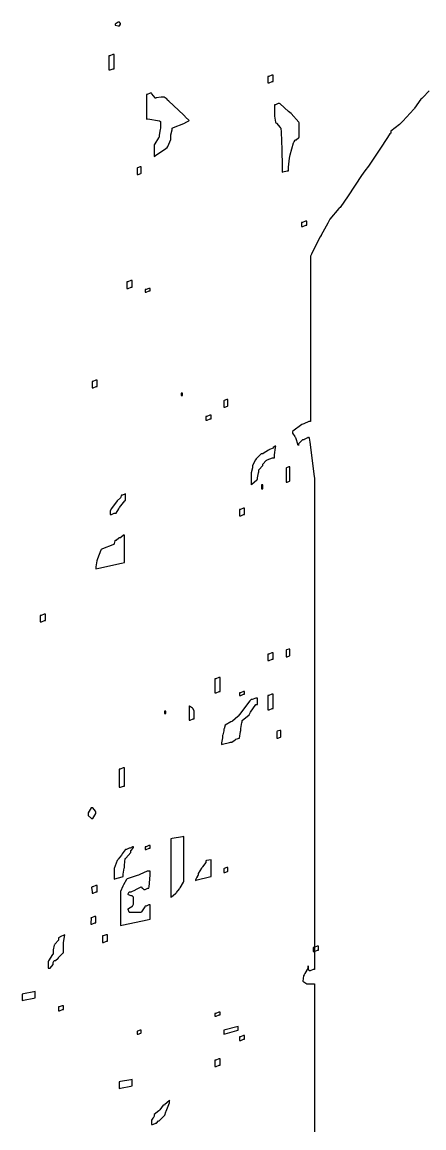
# Model space of a CAD drawing. Extents: x 44 to 313, y 66 to 291.
# Drawn here: x 112.96 to 123.91, y 210.24 to 240.42 of the extents above; entities that cross this region are included whole.
import ezdxf

# ---------------------------------------------------------------- set-up
doc = ezdxf.new("R2010")
doc.units = 0
doc.header["$MEASUREMENT"] = 0

msp = doc.modelspace()

# ---------------------------------------------------------------- linework, layer by layer
at = {"color": 40}
for points in [[(115.605, 240.418), (115.577, 240.418), (115.499, 240.366), (115.499, 240.348), (115.499, 240.339), (115.577, 240.312), (115.605, 240.312), (115.613, 240.312), (115.641, 240.366), (115.641, 240.382), (115.641, 240.382), (115.613, 240.418), (115.605, 240.418)], [(115.322, 239.113), (115.357, 239.113), (115.437, 239.147), (115.465, 239.147), (115.465, 239.245), (115.465, 239.464), (115.465, 239.536), (115.429, 239.536), (115.349, 239.5), (115.322, 239.5), (115.322, 239.404), (115.322, 239.186), (115.322, 239.113)], [(119.662, 238.76), (119.696, 238.76), (119.776, 238.795), (119.804, 238.795), (119.804, 238.839), (119.804, 238.938), (119.804, 238.971), (119.768, 238.971), (119.688, 238.937), (119.662, 238.937), (119.662, 238.893), (119.662, 238.794), (119.662, 238.76)], [(116.699, 237.279), (116.681, 237.261), (116.575, 237.094), (116.557, 237.067), (116.557, 236.988), (116.557, 236.81), (116.557, 236.75), (116.592, 236.776), (116.874, 236.97), (116.91, 236.996), (116.928, 237.024), (117.016, 237.216), (117.016, 237.279), (117.016, 237.341), (117.052, 237.48), (117.052, 237.526), (117.086, 237.544), (117.369, 237.649), (117.405, 237.666), (117.413, 237.676), (117.501, 237.728), (117.511, 237.736), (117.501, 237.746), (117.413, 237.826), (117.405, 237.842), (117.361, 237.887), (116.962, 238.257), (116.91, 238.301), (116.91, 238.319), (116.832, 238.372), (116.805, 238.372), (116.751, 238.372), (116.61, 238.347), (116.593, 238.337), (116.584, 238.355), (116.495, 238.461), (116.487, 238.478), (116.451, 238.478), (116.373, 238.442), (116.346, 238.442), (116.346, 238.275), (116.346, 237.899), (116.346, 237.772), (116.391, 237.782), (116.707, 237.72), (116.733, 237.702), (116.733, 237.658), (116.733, 237.559), (116.733, 237.526), (116.724, 237.491), (116.699, 237.333), (116.699, 237.279)], [(120.051, 236.325), (120.067, 236.335), (120.187, 236.361), (120.227, 236.361), (120.227, 236.459), (120.252, 236.706), (120.261, 236.75), (120.27, 236.794), (120.358, 237.12), (120.367, 237.137), (120.376, 237.147), (120.403, 237.192), (120.403, 237.207), (120.43, 237.207), (120.5, 237.271), (120.51, 237.279), (120.51, 237.349), (120.51, 237.508), (120.51, 237.56), (120.51, 237.588), (120.51, 237.647), (120.51, 237.666), (120.5, 237.684), (120.296, 237.923), (120.261, 237.949), (120.226, 237.976), (119.997, 238.187), (119.98, 238.195), (119.944, 238.195), (119.864, 238.161), (119.838, 238.161), (119.838, 238.099), (119.838, 237.96), (119.838, 237.913), (119.838, 237.852), (119.864, 237.684), (119.874, 237.666), (119.891, 237.658), (119.997, 237.544), (120.015, 237.526), (120.023, 237.411), (120.045, 236.94), (120.051, 236.48), (120.051, 236.325)], [(116.1, 236.255), (116.126, 236.255), (116.195, 236.282), (116.204, 236.291), (116.204, 236.335), (116.204, 236.434), (116.204, 236.467), (116.178, 236.467), (116.108, 236.441), (116.1, 236.431), (116.1, 236.387), (116.1, 236.288), (116.1, 236.255)], [(120.58, 234.844), (120.614, 234.844), (120.693, 234.88), (120.72, 234.88), (120.72, 234.907), (120.72, 234.967), (120.72, 234.986), (120.685, 234.986), (120.606, 234.95), (120.58, 234.95), (120.58, 234.924), (120.58, 234.865), (120.58, 234.844)], [(115.817, 233.15), (115.852, 233.15), (115.93, 233.186), (115.958, 233.186), (115.958, 233.23), (115.958, 233.329), (115.958, 233.363), (115.922, 233.363), (115.843, 233.327), (115.817, 233.327), (115.817, 233.282), (115.817, 233.183), (115.817, 233.15)], [(116.31, 233.046), (116.345, 233.046), (116.425, 233.08), (116.453, 233.08), (116.453, 233.098), (116.453, 233.138), (116.453, 233.15), (116.417, 233.15), (116.337, 233.116), (116.31, 233.116), (116.31, 233.099), (116.31, 233.059), (116.31, 233.046)], [(114.865, 230.434), (114.899, 230.434), (114.978, 230.47), (115.006, 230.47), (115.006, 230.514), (115.006, 230.613), (115.006, 230.646), (114.97, 230.646), (114.891, 230.61), (114.865, 230.61), (114.865, 230.566), (114.865, 230.467), (114.865, 230.434)], [(117.299, 230.223), (117.299, 230.223), (117.335, 230.223), (117.335, 230.223), (117.335, 230.241), (117.335, 230.281), (117.335, 230.294), (117.335, 230.294), (117.299, 230.294), (117.299, 230.294), (117.299, 230.277), (117.299, 230.237), (117.299, 230.223)], [(118.463, 229.905), (118.489, 229.905), (118.559, 229.932), (118.569, 229.941), (118.569, 229.985), (118.569, 230.084), (118.569, 230.117), (118.541, 230.117), (118.471, 230.091), (118.463, 230.081), (118.463, 230.037), (118.463, 229.938), (118.463, 229.905)], [(117.968, 229.552), (118.003, 229.552), (118.083, 229.588), (118.11, 229.588), (118.11, 229.616), (118.11, 229.675), (118.11, 229.694), (118.074, 229.694), (117.995, 229.658), (117.968, 229.658), (117.968, 229.632), (117.968, 229.573), (117.968, 229.552)], [(119.874, 228.847), (119.856, 228.847), (119.804, 228.812), (119.804, 228.812), (119.804, 228.794), (119.706, 228.75), (119.698, 228.74), (119.68, 228.732), (119.53, 228.646), (119.521, 228.636), (119.477, 228.636), (119.353, 228.512), (119.345, 228.494), (119.327, 228.468), (119.239, 228.317), (119.239, 228.317), (119.239, 228.257), (119.203, 228.118), (119.203, 228.071), (119.203, 228.001), (119.203, 227.842), (119.203, 227.788), (119.221, 227.806), (119.362, 227.922), (119.379, 227.93), (119.379, 227.984), (119.406, 228.115), (119.415, 228.141), (119.415, 228.195), (119.521, 228.315), (119.521, 228.353), (119.521, 228.353), (119.61, 228.451), (119.628, 228.46), (119.644, 228.469), (119.789, 228.53), (119.838, 228.53), (119.838, 228.61), (119.864, 228.812), (119.874, 228.847)], [(120.157, 227.858), (120.183, 227.858), (120.252, 227.886), (120.261, 227.894), (120.261, 227.992), (120.261, 228.211), (120.261, 228.283), (120.235, 228.283), (120.165, 228.257), (120.157, 228.247), (120.157, 228.151), (120.157, 227.931), (120.157, 227.858)], [(119.485, 227.682), (119.485, 227.682), (119.521, 227.682), (119.521, 227.682), (119.521, 227.71), (119.521, 227.769), (119.521, 227.788), (119.521, 227.788), (119.485, 227.788), (119.485, 227.788), (119.485, 227.762), (119.485, 227.703), (119.485, 227.682)], [(115.675, 227.506), (115.666, 227.506), (115.641, 227.435), (115.641, 227.435), (115.641, 227.435), (115.551, 227.353), (115.393, 227.145), (115.358, 227.083), (115.358, 227.057), (115.358, 226.997), (115.358, 226.977), (115.393, 226.977), (115.471, 227.013), (115.499, 227.013), (115.525, 227.013), (115.595, 227.137), (115.605, 227.153), (115.613, 227.171), (115.763, 227.349), (115.781, 227.365), (115.781, 227.409), (115.781, 227.509), (115.781, 227.542), (115.763, 227.534), (115.697, 227.506), (115.675, 227.506)], [(118.886, 226.942), (118.921, 226.942), (118.999, 226.977), (119.027, 226.977), (119.027, 227.021), (119.027, 227.12), (119.027, 227.153), (118.991, 227.153), (118.912, 227.119), (118.886, 227.119), (118.886, 227.075), (118.886, 226.975), (118.886, 226.942)], [(115.747, 226.413), (115.719, 226.413), (115.649, 226.352), (115.641, 226.343), (115.641, 226.343), (115.605, 226.343), (115.605, 226.343), (115.595, 226.334), (115.522, 226.271), (115.499, 226.271), (115.489, 226.263), (115.465, 226.191), (115.465, 226.167), (115.429, 226.149), (115.146, 226.042), (115.112, 226.024), (115.102, 226.008), (115.014, 225.77), (115.006, 225.742), (114.996, 225.716), (114.97, 225.55), (114.97, 225.495), (115.048, 225.513), (115.667, 225.655), (115.747, 225.672), (115.747, 225.858), (115.747, 226.275), (115.747, 226.413)], [(113.454, 224.05), (113.488, 224.05), (113.567, 224.084), (113.594, 224.084), (113.594, 224.128), (113.594, 224.227), (113.594, 224.26), (113.558, 224.26), (113.48, 224.226), (113.454, 224.226), (113.454, 224.182), (113.454, 224.083), (113.454, 224.05)], [(119.662, 222.992), (119.696, 222.992), (119.776, 223.026), (119.804, 223.026), (119.804, 223.07), (119.804, 223.169), (119.804, 223.202), (119.768, 223.202), (119.688, 223.168), (119.662, 223.168), (119.662, 223.124), (119.662, 223.024), (119.662, 222.992)], [(120.157, 223.096), (120.183, 223.096), (120.252, 223.124), (120.261, 223.132), (120.261, 223.176), (120.261, 223.275), (120.261, 223.308), (120.235, 223.308), (120.165, 223.282), (120.157, 223.272), (120.157, 223.228), (120.157, 223.129), (120.157, 223.096)], [(118.217, 222.11), (118.251, 222.11), (118.329, 222.144), (118.357, 222.144), (118.357, 222.242), (118.357, 222.461), (118.357, 222.533), (118.321, 222.533), (118.243, 222.497), (118.217, 222.497), (118.217, 222.4), (118.217, 222.183), (118.217, 222.11)], [(118.886, 222.038), (118.921, 222.038), (118.999, 222.074), (119.027, 222.074), (119.027, 222.092), (119.027, 222.131), (119.027, 222.144), (118.991, 222.144), (118.912, 222.11), (118.886, 222.11), (118.886, 222.092), (118.886, 222.038), (118.886, 222.038)], [(119.203, 221.933), (119.167, 221.889), (118.885, 221.518), (118.85, 221.474), (118.841, 221.466), (118.692, 221.342), (118.674, 221.332), (118.648, 221.316), (118.497, 221.228), (118.497, 221.228), (118.497, 221.228), (118.471, 221.131), (118.463, 221.121), (118.463, 221.077), (118.436, 220.963), (118.427, 220.945), (118.427, 220.884), (118.393, 220.745), (118.393, 220.698), (118.419, 220.708), (118.612, 220.76), (118.64, 220.769), (118.674, 220.769), (118.77, 220.831), (118.78, 220.839), (118.788, 220.848), (118.886, 220.875), (118.886, 220.875), (118.886, 220.875), (118.912, 221.059), (118.922, 221.085), (118.922, 221.139), (118.947, 221.298), (118.956, 221.298), (118.956, 221.36), (119.151, 221.51), (119.169, 221.544), (119.185, 221.58), (119.33, 221.791), (119.379, 221.791), (119.379, 221.835), (119.379, 221.934), (119.379, 221.967), (119.335, 221.967), (119.236, 221.933), (119.203, 221.933)], [(119.662, 221.651), (119.696, 221.651), (119.776, 221.685), (119.804, 221.685), (119.804, 221.783), (119.804, 222.002), (119.804, 222.074), (119.768, 222.074), (119.688, 222.038), (119.662, 222.038), (119.662, 221.941), (119.662, 221.724), (119.662, 221.651)], [(116.84, 221.544), (116.84, 221.544), (116.876, 221.544), (116.876, 221.544), (116.876, 221.562), (116.876, 221.602), (116.876, 221.615), (116.876, 221.615), (116.84, 221.615), (116.84, 221.615), (116.84, 221.598), (116.84, 221.558), (116.84, 221.544)], [(117.511, 221.368), (117.545, 221.368), (117.624, 221.404), (117.651, 221.404), (117.651, 221.448), (117.651, 221.547), (117.651, 221.58), (117.651, 221.607), (117.624, 221.677), (117.615, 221.685), (117.606, 221.695), (117.519, 221.748), (117.511, 221.757), (117.511, 221.66), (117.511, 221.441), (117.511, 221.368)], [(119.908, 220.875), (119.935, 220.875), (120.005, 220.901), (120.015, 220.909), (120.015, 220.953), (120.015, 221.052), (120.015, 221.085), (119.987, 221.085), (119.917, 221.061), (119.908, 221.051), (119.908, 221.007), (119.908, 220.908), (119.908, 220.875)], [(115.605, 219.534), (115.639, 219.534), (115.719, 219.568), (115.747, 219.568), (115.747, 219.692), (115.747, 219.971), (115.747, 220.063), (115.711, 220.063), (115.631, 220.027), (115.605, 220.027), (115.605, 219.905), (115.605, 219.627), (115.605, 219.534)], [(114.865, 218.969), (114.837, 218.969), (114.759, 218.837), (114.759, 218.792), (114.759, 218.766), (114.851, 218.681), (114.865, 218.686), (114.891, 218.686), (114.97, 218.819), (114.97, 218.863), (114.96, 218.881), (114.888, 218.969), (114.865, 218.969)], [(115.994, 217.91), (115.966, 217.91), (115.907, 217.876), (115.888, 217.876), (115.878, 217.868), (115.805, 217.84), (115.781, 217.84), (115.772, 217.824), (115.684, 217.718), (115.675, 217.7), (115.666, 217.682), (115.579, 217.576), (115.571, 217.558), (115.553, 217.532), (115.465, 217.314), (115.465, 217.241), (115.465, 217.188), (115.465, 217.069), (115.465, 217.029), (115.491, 217.038), (115.684, 217.091), (115.711, 217.099), (115.711, 217.161), (115.737, 217.329), (115.747, 217.347), (115.747, 217.409), (115.772, 217.594), (115.781, 217.594), (115.79, 217.603), (115.923, 217.755), (115.923, 217.804), (115.94, 217.814), (115.994, 217.887), (115.994, 217.91)], [(116.31, 217.84), (116.345, 217.84), (116.425, 217.876), (116.453, 217.876), (116.453, 217.894), (116.453, 217.934), (116.453, 217.946), (116.417, 217.946), (116.337, 217.91), (116.31, 217.91), (116.31, 217.894), (116.31, 217.854), (116.31, 217.84)], [(117.016, 216.535), (117.033, 216.545), (117.14, 216.633), (117.158, 216.642), (117.166, 216.659), (117.253, 216.765), (117.263, 216.782), (117.271, 216.791), (117.359, 216.942), (117.369, 216.958), (117.369, 217.113), (117.369, 217.576), (117.369, 218.039), (117.369, 218.193), (117.333, 218.185), (117.051, 218.132), (117.016, 218.123), (117.016, 217.919), (117.016, 217.303), (117.016, 216.728), (117.016, 216.535)], [(117.968, 217.523), (117.968, 217.479), (117.88, 217.365), (117.864, 217.347), (117.846, 217.329), (117.758, 217.184), (117.758, 217.135), (117.748, 217.127), (117.722, 217.081), (117.722, 217.065), (117.712, 217.065), (117.687, 217.012), (117.687, 216.994), (117.731, 217.004), (118.066, 217.091), (118.11, 217.099), (118.11, 217.215), (118.11, 217.472), (118.11, 217.558), (118.11, 217.558), (117.986, 217.533), (117.968, 217.523)], [(118.463, 217.205), (118.489, 217.205), (118.559, 217.232), (118.569, 217.241), (118.569, 217.268), (118.569, 217.328), (118.569, 217.347), (118.541, 217.347), (118.471, 217.321), (118.463, 217.311), (118.463, 217.285), (118.463, 217.226), (118.463, 217.205)], [(116.453, 217.241), (116.373, 217.241), (116.169, 217.153), (116.134, 217.135), (116.098, 217.127), (115.825, 217.038), (115.817, 217.029), (115.807, 217.02), (115.719, 216.87), (115.711, 216.852), (115.702, 216.836), (115.641, 216.691), (115.641, 216.642), (115.641, 216.421), (115.641, 215.925), (115.641, 215.76), (115.719, 215.777), (116.373, 215.918), (116.453, 215.936), (116.453, 216.034), (116.453, 216.251), (116.453, 216.323), (116.417, 216.323), (116.337, 216.289), (116.31, 216.289), (116.301, 216.271), (116.213, 216.13), (116.204, 216.112), (116.169, 216.112), (116.09, 216.112), (116.064, 216.112), (116.02, 216.112), (115.921, 216.112), (115.888, 216.112), (115.878, 216.122), (115.852, 216.194), (115.852, 216.217), (115.86, 216.227), (115.948, 216.28), (115.958, 216.289), (115.966, 216.289), (115.994, 216.342), (115.994, 216.359), (115.994, 216.386), (115.994, 216.446), (115.994, 216.465), (115.994, 216.483), (115.994, 216.523), (115.994, 216.535), (115.994, 216.535), (115.958, 216.57), (115.958, 216.57), (115.93, 216.57), (115.86, 216.597), (115.852, 216.606), (115.852, 216.624), (115.878, 216.676), (115.888, 216.676), (115.932, 216.676), (116.054, 216.738), (116.064, 216.746), (116.08, 216.756), (116.204, 216.818), (116.204, 216.818), (116.204, 216.818), (116.231, 216.782), (116.24, 216.782), (116.24, 216.782), (116.276, 216.746), (116.276, 216.746), (116.31, 216.746), (116.389, 216.782), (116.417, 216.782), (116.425, 216.818), (116.453, 217.136), (116.453, 217.241)], [(114.865, 216.642), (114.899, 216.642), (114.978, 216.676), (115.006, 216.676), (115.006, 216.72), (115.006, 216.819), (115.006, 216.852), (114.97, 216.852), (114.891, 216.818), (114.865, 216.818), (114.855, 216.8), (114.865, 216.681), (114.865, 216.642)], [(114.829, 215.794), (114.864, 215.794), (114.942, 215.83), (114.97, 215.83), (114.97, 215.874), (114.97, 215.973), (114.97, 216.006), (114.934, 216.006), (114.855, 215.97), (114.829, 215.97), (114.837, 215.954), (114.829, 215.834), (114.829, 215.794)], [(114.124, 215.511), (114.124, 215.511), (114.035, 215.473), (113.947, 215.423), (113.947, 215.407), (113.947, 215.363), (113.85, 215.248), (113.841, 215.23), (113.832, 215.222), (113.807, 215.097), (113.807, 215.054), (113.807, 215.036), (113.807, 214.996), (113.807, 214.982), (113.789, 214.966), (113.681, 214.799), (113.665, 214.771), (113.665, 214.727), (113.665, 214.628), (113.665, 214.595), (113.665, 214.595), (113.701, 214.595), (113.701, 214.595), (113.727, 214.595), (113.807, 214.701), (113.807, 214.735), (113.807, 214.753), (113.832, 214.806), (113.841, 214.806), (113.867, 214.806), (113.938, 214.869), (113.947, 214.878), (113.955, 214.887), (114.07, 215.01), (114.088, 215.018), (114.088, 215.072), (114.088, 215.192), (114.088, 215.23), (114.088, 215.301), (114.124, 215.511), (114.124, 215.511)], [(115.146, 215.301), (115.181, 215.301), (115.261, 215.335), (115.288, 215.335), (115.288, 215.379), (115.288, 215.478), (115.288, 215.511), (115.252, 215.511), (115.172, 215.477), (115.146, 215.477), (115.146, 215.433), (115.146, 215.334), (115.146, 215.301)], [(120.897, 215.054), (120.931, 215.054), (121.011, 215.088), (121.039, 215.088), (121.039, 215.116), (121.039, 215.175), (121.039, 215.194), (121.003, 215.194), (120.923, 215.158), (120.897, 215.158), (120.897, 215.132), (120.897, 215.074), (120.897, 215.054)], [(112.959, 213.713), (112.994, 213.723), (113.276, 213.775), (113.312, 213.783), (113.312, 213.827), (113.312, 213.927), (113.312, 213.96), (113.276, 213.952), (112.994, 213.899), (112.959, 213.89), (112.959, 213.845), (112.959, 213.746), (112.959, 213.713)], [(113.947, 213.431), (113.982, 213.431), (114.06, 213.467), (114.088, 213.467), (114.088, 213.493), (114.088, 213.552), (114.088, 213.571), (114.052, 213.571), (113.973, 213.537), (113.947, 213.537), (113.947, 213.511), (113.947, 213.451), (113.947, 213.431)], [(118.217, 213.29), (118.251, 213.29), (118.329, 213.324), (118.357, 213.324), (118.357, 213.342), (118.357, 213.382), (118.357, 213.395), (118.321, 213.395), (118.243, 213.36), (118.217, 213.36), (118.217, 213.344), (118.217, 213.304), (118.217, 213.29)], [(116.1, 212.795), (116.126, 212.795), (116.195, 212.823), (116.204, 212.831), (116.204, 212.849), (116.204, 212.889), (116.204, 212.901), (116.178, 212.901), (116.108, 212.875), (116.1, 212.865), (116.1, 212.849), (116.1, 212.809), (116.1, 212.795)], [(118.463, 212.795), (118.497, 212.805), (118.814, 212.893), (118.85, 212.901), (118.85, 212.929), (118.85, 212.988), (118.85, 213.008), (118.814, 212.999), (118.497, 212.911), (118.463, 212.901), (118.463, 212.875), (118.463, 212.816), (118.463, 212.795)], [(118.886, 212.619), (118.921, 212.619), (118.999, 212.655), (119.027, 212.655), (119.027, 212.682), (119.027, 212.742), (119.027, 212.761), (118.991, 212.761), (118.912, 212.725), (118.886, 212.725), (118.886, 212.699), (118.886, 212.64), (118.886, 212.619)], [(118.217, 211.913), (118.251, 211.913), (118.329, 211.949), (118.357, 211.949), (118.357, 211.993), (118.357, 212.092), (118.357, 212.126), (118.321, 212.126), (118.243, 212.09), (118.217, 212.09), (118.217, 212.046), (118.217, 211.946), (118.217, 211.913)], [(115.605, 211.314), (115.639, 211.323), (115.922, 211.376), (115.958, 211.384), (115.958, 211.428), (115.958, 211.527), (115.958, 211.56), (115.922, 211.552), (115.639, 211.5), (115.605, 211.49), (115.605, 211.446), (115.605, 211.347), (115.605, 211.314)], [(116.84, 210.855), (116.804, 210.855), (116.716, 210.733), (116.699, 210.715), (116.689, 210.706), (116.557, 210.607), (116.557, 210.572), (116.557, 210.556), (116.531, 210.502), (116.523, 210.502), (116.523, 210.502), (116.487, 210.45), (116.487, 210.432), (116.487, 210.406), (116.487, 210.347), (116.487, 210.326), (116.513, 210.326), (116.584, 210.353), (116.593, 210.362), (116.619, 210.362), (116.678, 210.432), (116.699, 210.432), (116.699, 210.432), (116.822, 210.556), (116.84, 210.572), (116.848, 210.582), (116.876, 210.679), (116.876, 210.679), (116.884, 210.697), (116.982, 210.923), (116.982, 210.997), (116.964, 210.979), (116.848, 210.873), (116.84, 210.855)]]:
    msp.add_lwpolyline(points, close=True, dxfattribs=at)
msp.add_lwpolyline([(124.062, 238.54), (123.887, 238.363), (123.861, 238.337), (123.833, 238.311), (123.657, 238.073), (123.649, 238.055), (123.639, 238.038), (123.34, 237.71), (123.296, 237.666), (123.252, 237.622), (123.013, 237.444), (123.013, 237.383), (122.986, 237.367), (122.765, 237.032), (122.404, 236.485), (122.308, 236.361), (122.21, 236.229), (121.849, 235.679), (121.628, 235.356), (121.602, 235.339), (121.593, 235.33), (121.354, 235.04), (121.32, 234.986), (121.293, 234.933), (121.117, 234.607), (121.109, 234.597), (121.081, 234.545), (120.852, 234.086), (120.826, 234.032), (120.826, 233.469), (120.826, 231.775), (120.826, 230.083), (120.826, 229.518), (120.773, 229.518), (120.64, 229.456), (120.614, 229.446), (120.588, 229.438), (120.341, 229.253), (120.333, 229.235), (120.333, 229.201), (120.394, 229.111), (120.403, 229.093), (120.412, 229.077), (120.474, 228.883), (120.474, 228.883), (120.474, 228.883), (120.51, 228.883), (120.51, 228.883), (120.504, 228.878), (120.474, 228.883), (120.474, 228.883), (120.49, 228.901), (120.596, 229.006), (120.614, 229.023), (120.614, 229.023), (120.65, 229.023), (120.65, 229.023), (120.658, 229.033), (120.746, 229.085), (120.756, 229.093), (120.764, 229.093), (120.79, 229.059), (120.79, 229.059), (120.808, 228.954), (120.861, 228.526), (120.915, 228.08), (120.933, 227.965), (120.933, 224.613), (120.933, 217.073), (120.933, 214.559), (120.897, 214.559), (120.817, 214.525), (120.79, 214.525), (120.781, 214.543), (120.756, 214.635), (120.756, 214.665), (120.756, 214.605), (120.667, 214.454), (120.65, 214.419), (120.632, 214.384), (120.614, 214.242), (120.614, 214.242), (120.614, 214.242), (120.72, 214.172), (120.756, 214.172), (120.8, 214.172), (120.933, 214.172), (120.933, 214.172), (120.933, 213.899), (120.933, 213.078), (120.933, 212.258), (120.933, 211.983), (120.933, 211.72), (120.933, 210.927), (120.933, 210.133)], dxfattribs=at)

doc.saveas('drawing.dxf')
